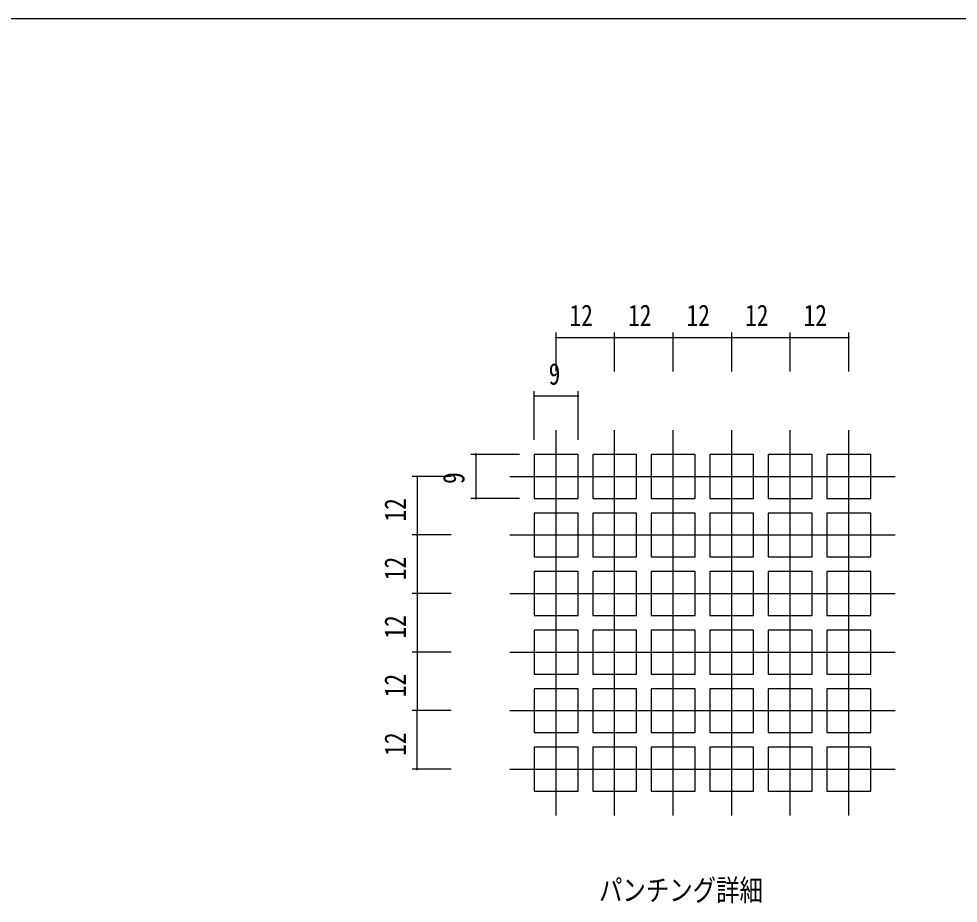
# Model space of a CAD drawing. Units: millimetres, scale not verified. Extents: x -397 to 397, y -282 to 282.
# Drawn here: x -6.4 to 186.3, y 98 to 279.3 of the extents above; entities that cross this region are included whole.
import ezdxf
from ezdxf.enums import TextEntityAlignment as Align

# ---------------------------------------------------------------- set-up
doc = ezdxf.new("R2010")
doc.units = ezdxf.units.MM
doc.header["$LTSCALE"] = 2
for name, color, linetype in [('0-1_USER1', 3, 'Continuous'), ('0-4_YKK_13', 4, 'Continuous'), ('0-6_YKK_D', 6, 'Continuous'), ('0-7_YKK_ZWAK', 7, 'Continuous')]:
    doc.layers.add(name, color=color, linetype=linetype)
doc.styles.add('ＭＳ ゴシック', font='')
doc.styles.get('ＭＳ ゴシック').set_extended_font_data('MS Gothic')

msp = doc.modelspace()

# ---------------------------------------------------------------- linework, layer by layer
at = {"layer": '0-4_YKK_13'}
for p, q in [((103.814, 116.003), (103.814, 195.003)), ((115.814, 116.003), (115.814, 195.003)), ((127.814, 116.003), (127.814, 195.003)), ((139.814, 116.003), (139.814, 195.003)), ((151.814, 116.003), (151.814, 195.003)), ((163.814, 116.003), (163.814, 195.003)), ((99.314, 190.003), (99.314, 181.003)), ((108.314, 190.003), (99.314, 190.003)), ((108.314, 181.003), (108.314, 190.003)), ((111.314, 190.003), (111.314, 181.003)), ((120.314, 190.003), (111.314, 190.003)), ((120.314, 181.003), (120.314, 190.003)), ((123.314, 190.003), (123.314, 181.003)), ((132.314, 190.003), (123.314, 190.003)), ((132.314, 181.003), (132.314, 190.003)), ((135.314, 190.003), (135.314, 181.003)), ((144.314, 190.003), (135.314, 190.003)), ((144.314, 181.003), (144.314, 190.003)), ((147.314, 190.003), (147.314, 181.003)), ((156.314, 190.003), (147.314, 190.003)), ((156.314, 181.003), (156.314, 190.003)), ((159.314, 190.003), (159.314, 181.003)), ((168.314, 190.003), (159.314, 190.003)), ((168.314, 181.003), (168.314, 190.003)), ((94.314, 185.503), (173.314, 185.503)), ((99.314, 181.003), (108.314, 181.003)), ((111.314, 181.003), (120.314, 181.003)), ((123.314, 181.003), (132.314, 181.003)), ((135.314, 181.003), (144.314, 181.003)), ((147.314, 181.003), (156.314, 181.003)), ((159.314, 181.003), (168.314, 181.003)), ((99.314, 178.003), (99.314, 169.003)), ((108.314, 178.003), (99.314, 178.003)), ((108.314, 169.003), (108.314, 178.003)), ((111.314, 178.003), (111.314, 169.003)), ((120.314, 178.003), (111.314, 178.003)), ((120.314, 169.003), (120.314, 178.003)), ((123.314, 178.003), (123.314, 169.003)), ((132.314, 178.003), (123.314, 178.003)), ((132.314, 169.003), (132.314, 178.003)), ((135.314, 178.003), (135.314, 169.003)), ((144.314, 178.003), (135.314, 178.003)), ((144.314, 169.003), (144.314, 178.003)), ((147.314, 178.003), (147.314, 169.003)), ((156.314, 178.003), (147.314, 178.003)), ((156.314, 169.003), (156.314, 178.003)), ((159.314, 178.003), (159.314, 169.003)), ((168.314, 178.003), (159.314, 178.003)), ((168.314, 169.003), (168.314, 178.003)), ((94.314, 173.503), (173.314, 173.503)), ((99.314, 169.003), (108.314, 169.003)), ((111.314, 169.003), (120.314, 169.003)), ((123.314, 169.003), (132.314, 169.003)), ((135.314, 169.003), (144.314, 169.003)), ((147.314, 169.003), (156.314, 169.003)), ((159.314, 169.003), (168.314, 169.003)), ((99.314, 166.003), (99.314, 157.003)), ((108.314, 166.003), (99.314, 166.003)), ((108.314, 157.003), (108.314, 166.003)), ((111.314, 166.003), (111.314, 157.003)), ((120.314, 166.003), (111.314, 166.003)), ((120.314, 157.003), (120.314, 166.003)), ((123.314, 166.003), (123.314, 157.003)), ((132.314, 166.003), (123.314, 166.003)), ((132.314, 157.003), (132.314, 166.003)), ((135.314, 166.003), (135.314, 157.003)), ((144.314, 166.003), (135.314, 166.003)), ((144.314, 157.003), (144.314, 166.003)), ((147.314, 166.003), (147.314, 157.003)), ((156.314, 166.003), (147.314, 166.003)), ((156.314, 157.003), (156.314, 166.003)), ((159.314, 166.003), (159.314, 157.003)), ((168.314, 166.003), (159.314, 166.003)), ((168.314, 157.003), (168.314, 166.003)), ((94.314, 161.503), (173.314, 161.503)), ((99.314, 157.003), (108.314, 157.003)), ((111.314, 157.003), (120.314, 157.003)), ((123.314, 157.003), (132.314, 157.003)), ((135.314, 157.003), (144.314, 157.003)), ((147.314, 157.003), (156.314, 157.003)), ((159.314, 157.003), (168.314, 157.003)), ((99.314, 154.003), (99.314, 145.003)), ((108.314, 154.003), (99.314, 154.003)), ((108.314, 145.003), (108.314, 154.003)), ((111.314, 154.003), (111.314, 145.003)), ((120.314, 154.003), (111.314, 154.003)), ((120.314, 145.003), (120.314, 154.003)), ((123.314, 154.003), (123.314, 145.003)), ((132.314, 154.003), (123.314, 154.003)), ((132.314, 145.003), (132.314, 154.003)), ((135.314, 154.003), (135.314, 145.003)), ((144.314, 154.003), (135.314, 154.003)), ((144.314, 145.003), (144.314, 154.003)), ((147.314, 154.003), (147.314, 145.003)), ((156.314, 154.003), (147.314, 154.003)), ((156.314, 145.003), (156.314, 154.003)), ((159.314, 154.003), (159.314, 145.003)), ((168.314, 154.003), (159.314, 154.003)), ((168.314, 145.003), (168.314, 154.003)), ((94.314, 149.503), (173.314, 149.503)), ((99.314, 145.003), (108.314, 145.003)), ((111.314, 145.003), (120.314, 145.003)), ((123.314, 145.003), (132.314, 145.003)), ((135.314, 145.003), (144.314, 145.003)), ((147.314, 145.003), (156.314, 145.003)), ((159.314, 145.003), (168.314, 145.003)), ((99.314, 142.003), (99.314, 133.003)), ((108.314, 142.003), (99.314, 142.003)), ((108.314, 133.003), (108.314, 142.003)), ((111.314, 142.003), (111.314, 133.003)), ((120.314, 142.003), (111.314, 142.003)), ((120.314, 133.003), (120.314, 142.003)), ((123.314, 142.003), (123.314, 133.003)), ((132.314, 142.003), (123.314, 142.003)), ((132.314, 133.003), (132.314, 142.003)), ((135.314, 142.003), (135.314, 133.003)), ((144.314, 142.003), (135.314, 142.003)), ((144.314, 133.003), (144.314, 142.003)), ((147.314, 142.003), (147.314, 133.003)), ((156.314, 142.003), (147.314, 142.003)), ((156.314, 133.003), (156.314, 142.003)), ((159.314, 142.003), (159.314, 133.003)), ((168.314, 142.003), (159.314, 142.003)), ((168.314, 133.003), (168.314, 142.003)), ((94.314, 137.503), (173.314, 137.503)), ((99.314, 133.003), (108.314, 133.003)), ((111.314, 133.003), (120.314, 133.003)), ((123.314, 133.003), (132.314, 133.003)), ((135.314, 133.003), (144.314, 133.003)), ((147.314, 133.003), (156.314, 133.003)), ((159.314, 133.003), (168.314, 133.003)), ((99.314, 130.003), (99.314, 121.003)), ((108.314, 130.003), (99.314, 130.003)), ((108.314, 121.003), (108.314, 130.003)), ((111.314, 130.003), (111.314, 121.003)), ((120.314, 130.003), (111.314, 130.003)), ((120.314, 121.003), (120.314, 130.003)), ((123.314, 130.003), (123.314, 121.003)), ((132.314, 130.003), (123.314, 130.003)), ((132.314, 121.003), (132.314, 130.003)), ((135.314, 130.003), (135.314, 121.003)), ((144.314, 130.003), (135.314, 130.003)), ((144.314, 121.003), (144.314, 130.003)), ((147.314, 130.003), (147.314, 121.003)), ((156.314, 130.003), (147.314, 130.003)), ((156.314, 121.003), (156.314, 130.003)), ((159.314, 130.003), (159.314, 121.003)), ((168.314, 130.003), (159.314, 130.003)), ((168.314, 121.003), (168.314, 130.003)), ((94.314, 125.503), (173.314, 125.503)), ((99.314, 121.003), (108.314, 121.003)), ((111.314, 121.003), (120.314, 121.003)), ((123.314, 121.003), (132.314, 121.003)), ((135.314, 121.003), (144.314, 121.003)), ((147.314, 121.003), (156.314, 121.003)), ((159.314, 121.003), (168.314, 121.003))]:
    msp.add_line(p, q, dxfattribs=at)
at = {"layer": '0-6_YKK_D'}
for p, q in [((103.814, 207.003), (103.814, 215.003)), ((103.814, 214.003), (115.814, 214.003)), ((115.814, 207.596), (115.814, 215.003)), ((115.814, 207.003), (115.814, 215.003)), ((115.814, 214.003), (127.814, 214.003)), ((127.814, 207.554), (127.814, 215.003)), ((127.814, 207.003), (127.814, 215.003)), ((127.814, 214.003), (139.814, 214.003)), ((139.814, 207.003), (139.814, 215.003)), ((139.814, 207.512), (139.814, 215.003)), ((139.814, 214.003), (151.814, 214.003)), ((151.814, 207.003), (151.814, 215.003)), ((151.814, 207.469), (151.814, 215.003)), ((151.814, 214.003), (163.814, 214.003)), ((163.814, 207.003), (163.814, 215.003)), ((99.314, 193.003), (99.314, 203.003)), ((108.314, 193.003), (108.314, 203.003)), ((99.314, 202.003), (108.314, 202.003)), ((96.314, 190.003), (86.314, 190.003)), ((87.314, 190.003), (87.314, 181.003)), ((82.314, 185.503), (74.314, 185.503)), ((75.314, 185.503), (75.314, 173.503)), ((96.314, 181.003), (86.314, 181.003)), ((82.314, 173.503), (74.314, 173.503)), ((81.917, 173.503), (74.314, 173.503)), ((75.314, 173.503), (75.314, 161.503)), ((81.917, 161.503), (74.314, 161.503)), ((82.314, 161.503), (74.314, 161.503)), ((75.314, 161.503), (75.314, 149.503)), ((82.314, 149.503), (74.314, 149.503)), ((81.917, 149.503), (74.314, 149.503)), ((75.314, 149.503), (75.314, 137.503)), ((82.314, 137.503), (74.314, 137.503)), ((75.314, 125.503), (75.314, 137.503)), ((82.314, 125.503), (74.314, 125.503))]:
    msp.add_line(p, q, dxfattribs=at)
for centre, start, end in [((103.814, 214.003), 0, 180), ((103.814, 214.003), 180, 0), ((115.814, 214.003), 0, 180), ((115.814, 214.003), 0, 180), ((115.814, 214.003), 180, 0), ((115.814, 214.003), 180, 0), ((127.814, 214.003), 0, 180), ((127.814, 214.003), 0, 180), ((127.814, 214.003), 180, 0), ((127.814, 214.003), 180, 0), ((139.814, 214.003), 0, 180), ((139.814, 214.003), 0, 180), ((139.814, 214.003), 180, 0), ((139.814, 214.003), 180, 0), ((151.814, 214.003), 0, 180), ((151.814, 214.003), 0, 180), ((151.814, 214.003), 180, 0), ((151.814, 214.003), 180, 0), ((163.814, 214.003), 0, 180), ((163.814, 214.003), 180, 0), ((99.314, 202.003), 0, 180), ((99.314, 202.003), 180, 0), ((108.314, 202.003), 0, 180), ((108.314, 202.003), 180, 0), ((87.314, 190.003), 90, 270), ((87.314, 190.003), 270, 90), ((75.314, 185.503), 90, 270), ((75.314, 185.503), 270, 90), ((87.314, 181.003), 90, 270), ((87.314, 181.003), 270, 90), ((75.314, 173.503), 90, 270), ((75.314, 173.503), 90, 270), ((75.314, 173.503), 270, 90), ((75.314, 173.503), 270, 90), ((75.314, 161.503), 90, 270), ((75.314, 161.503), 90, 270), ((75.314, 161.503), 270, 90), ((75.314, 161.503), 270, 90), ((75.314, 149.503), 90, 270), ((75.314, 149.503), 90, 270), ((75.314, 149.503), 270, 90), ((75.314, 149.503), 270, 90), ((75.314, 137.503), 90, 270), ((75.314, 137.503), 90, 270), ((75.314, 137.503), 270, 90), ((75.314, 137.503), 270, 90), ((75.314, 125.503), 90, 270), ((75.314, 125.503), 270, 90)]:
    msp.add_arc(centre, 0.106, start, end, dxfattribs=at)
at = {"layer": '0-7_YKK_ZWAK'}
msp.add_line((376.1, 279.3), (-393.9, 279.3), dxfattribs=at)

# ---------------------------------------------------------------- texts
at = {"layer": '0-1_USER1', "style": 'ＭＳ ゴシック', "width": 0.8}
msp.add_text('パンチング詳細', height=4.399, dxfattribs=at).set_placement((112.608, 97.194), align=Align.BOTTOM_LEFT)
at = {"layer": '0-6_YKK_D', "style": 'ＭＳ ゴシック', "width": 0.8}
for s, p in [('12', (106.561, 215.003)), ('12', (118.561, 215.003)), ('12', (130.561, 215.003)), ('12', (142.561, 215.003)), ('12', (154.561, 215.003)), ('9', (102.279, 203.003))]:
    msp.add_text(s, height=4.399, dxfattribs=at).set_placement(p, align=Align.BOTTOM_LEFT)
for s, p in [('9', (86.314, 183.968)), ('12', (74.314, 176.251)), ('12', (74.314, 164.251)), ('12', (74.314, 152.251)), ('12', (74.314, 140.251)), ('12', (74.314, 128.251))]:
    msp.add_text(s, height=4.399, rotation=90, dxfattribs=at).set_placement(p, align=Align.BOTTOM_LEFT)

doc.saveas('drawing.dxf')
